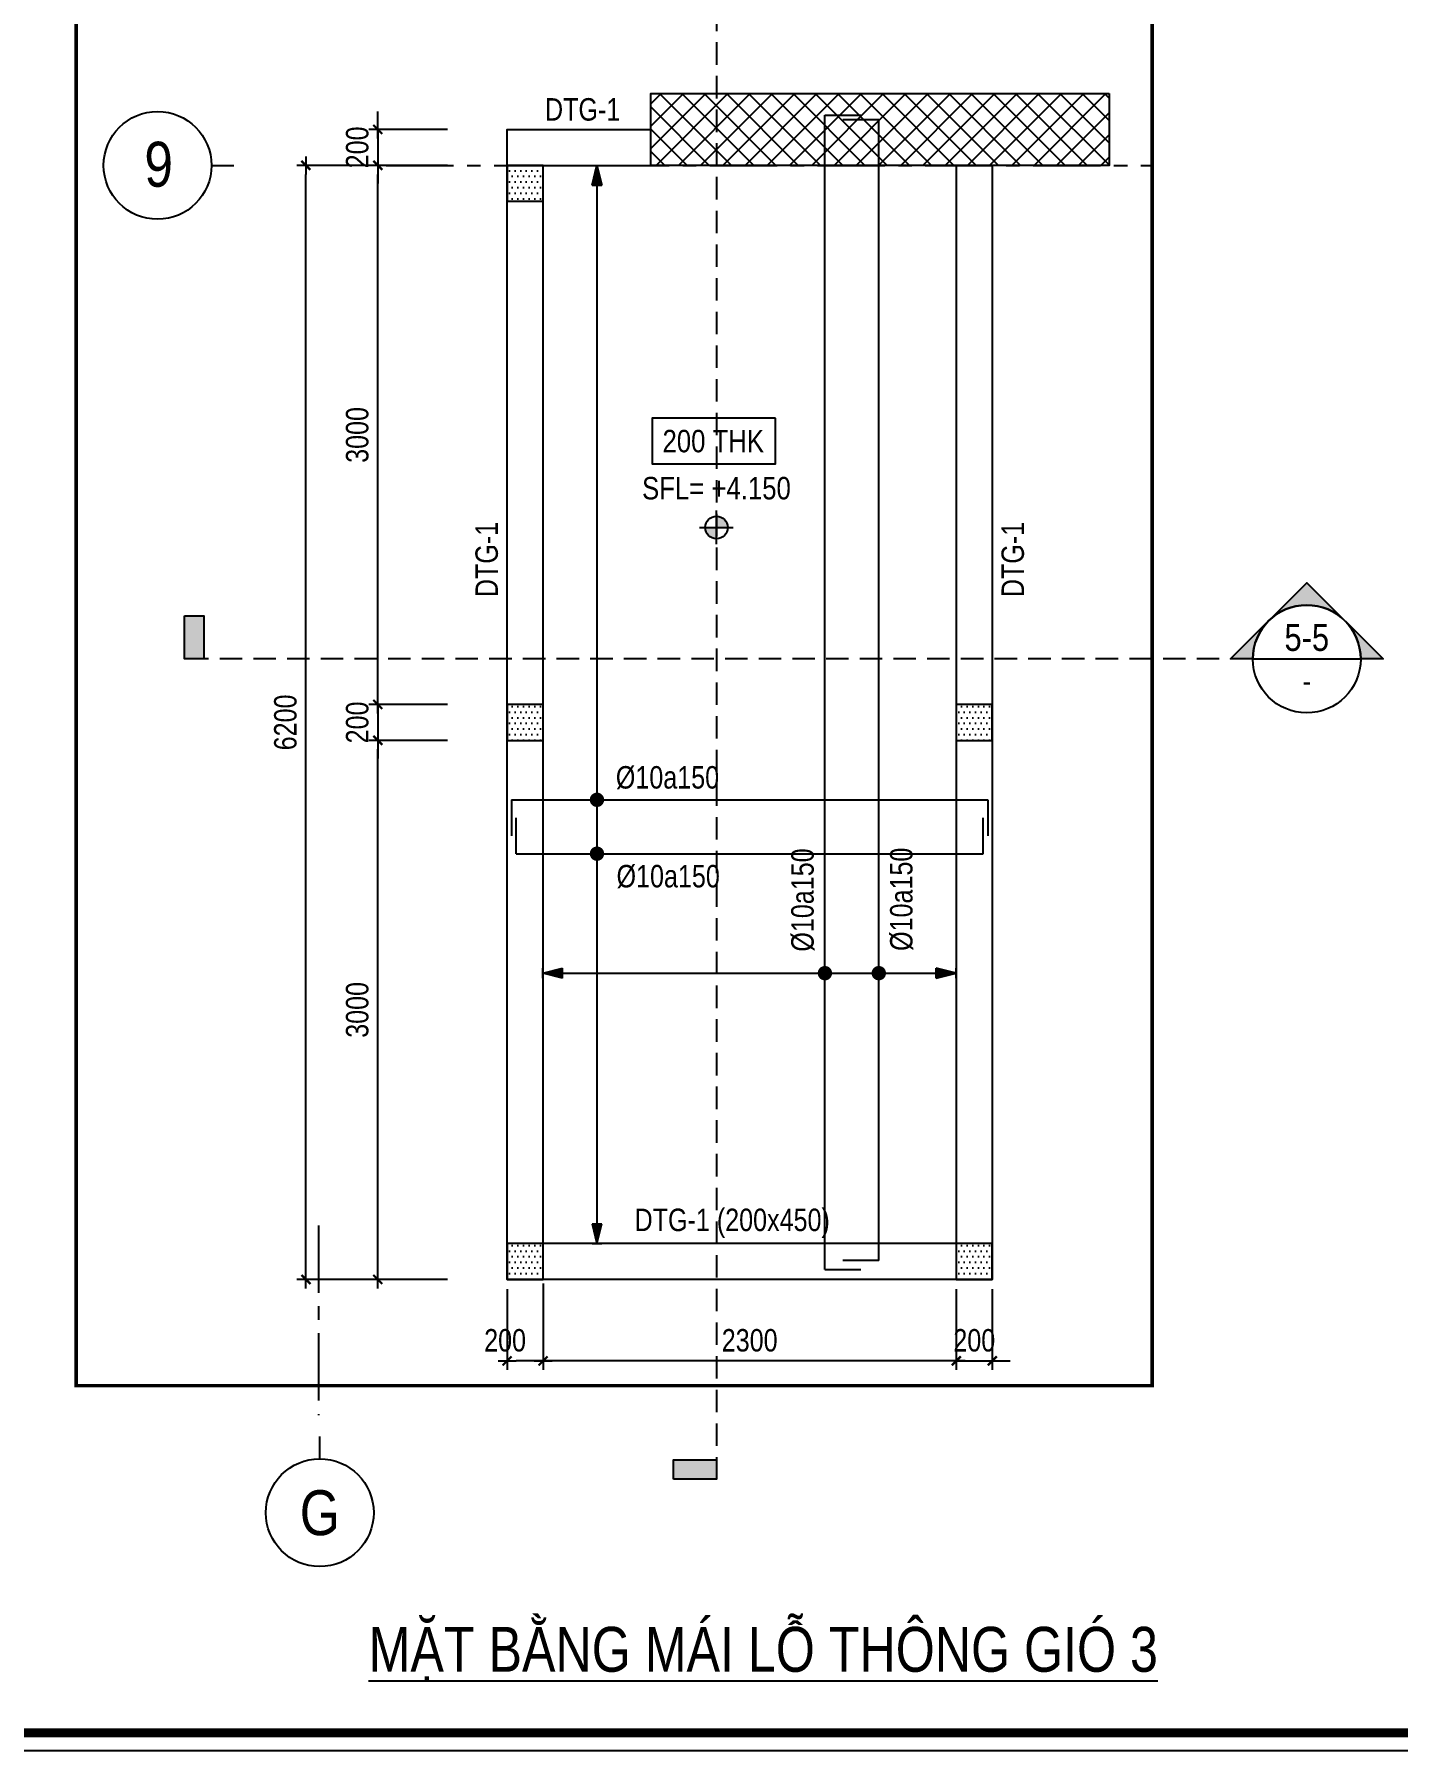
# Model space of a CAD drawing. Header units: millimetres. Extents: x -3582679 to -3542129, y 680309 to 797609.
# Drawn here: x -3574520 to -3566932, y 769409 to 778961 of the extents above; entities that cross this region are included whole.
import ezdxf
from ezdxf.enums import TextEntityAlignment as Align

# ---------------------------------------------------------------- set-up
doc = ezdxf.new("R2010")
doc.units = ezdxf.units.MM
doc.header["$LTSCALE"] = 100
doc.header["$MEASUREMENT"] = 0
for name, pattern in [('BLOCK A - CHI TIET THANG 4$0$HIDDEN', [0.375, 0.25, -0.125]), ('BLOCK B - CHI TIET THANG 5$0$$0$HIDDEN', [0.375, 0.25, -0.125]), ('CENTER', [2, 1.25, -0.25, 0.25, -0.25])]:
    doc.linetypes.add(name, pattern=pattern)
doc.layers.get('0').update_dxf_attribs({"lineweight": 9})
for name, color, linetype in [('01PM. TEXT A', 3, 'Continuous'), ('02PM. TEXT B', 4, 'Continuous'), ('03PM. TEXT C', 1, 'Continuous'), ('04PM. THIN', 7, 'Continuous'), ('05PM. FRAME', 4, 'Continuous'), ('07PM. WACO', 6, 'Continuous'), ('11PM. DIM', 2, 'Continuous'), ('12PM. GRID', 8, 'CENTER'), ('13PM. HATCH', 8, 'Continuous'), ('BLOCK A - CHI TIET THANG 4$0$Ky hieu Truc', 1, 'Continuous'), ('S-Hatch', 8, 'Continuous')]:
    doc.layers.add(name, color=color, linetype=linetype)
doc.styles.add('[PMDC2013]STYLE', font='arial.ttf', dxfattribs={"width": 0.8})
doc.styles.add('BLOCK A - CHI TIET THANG 1$0$VNI-HelveC', font='VHELVCN_0.TTF')
doc.styles.add('BLOCK A - CHI TIET THANG 4$0$VNI-HelveC', font='VHELVCN_0.TTF')
doc.styles.add('BLOCK B - CHI TIET THANG 5$0$$0$Title Block Bold', font='VHELVEB_0.TTF')
doc.styles.add('BLOCK B - CHI TIET THANG 5$0$VNI-HelveCB', font='VHELVCB_0.TTF')
doc.styles.add('ISOCP', font='Isocp.shx', dxfattribs={"bigfont": 'as_sym.shx'})
doc.styles.add('TB', font='arial.ttf', dxfattribs={"width": 0.8})
doc.styles.add('TTP-HelCon', font='VHELVCN_0.TTF')
doc.dimstyles.new('20', dxfattribs={"dimtxt": 250, "dimasz": 200, "dimexe": 250, "dimexo": 0, "dimgap": 100, "dimtad": 1, "dimdec": 0, "dimlfac": 0.2, "dimzin": 0, "dimdsep": 46, "dimtxsty": '[PMDC2013]STYLE', "dimblk": 'TICK', "dimcen": 0, "dimdle": 300, "dimclrd": 2, "dimclre": 2, "dimclrt": 4, "dimadec": 0, "dimazin": 0, "dimtfac": 0.004, "dimtdec": 0, "dimtix": 1, "dimtmove": 2, "dimatfit": 3, "dimldrblk": 'TICK', "dimfxl": 1, "dimtvp": 0.8, "dimtolj": 1, "dimtzin": 0, "dimarcsym": 0})
pattern_1 = [(0, (-47328.652, -16278.917), (15.625, 31.25), [0, -31.25])]
pattern_2 = [(0, (-47328.652, -13279.33), (15.625, 31.25), [0, -31.25])]

# ---------------------------------------------------------------- blocks, each defined once
blk = doc.blocks.new('CHG_XX_Khung ten')
blk.add_lwpolyline([(15, 579), (826, 579), (826, 15), (15, 15)], close=True)
at = {"color": 4, "linetype": 'Continuous', "const_width": 1}
blk.add_lwpolyline([(17, 577), (824, 577), (824, 17), (17, 17)], close=True, dxfattribs=at)
blk = doc.blocks.new('BLOCK A - CHI TIET THANG 4$0$HTT-Grid')
at = {"layer": '05PM. FRAME', "linetype": 'ByBlock', "lineweight": -2}
blk.add_line((0, -2.5), (0, 0), dxfattribs=at)
blk.add_circle((0, -8.5), 6, dxfattribs=at)
at = {"layer": '03PM. TEXT C', "linetype": 'ByBlock', "lineweight": -2, "style": 'BLOCK A - CHI TIET THANG 4$0$VNI-HelveC'}
blk.add_attdef('GRID', text='', height=5, dxfattribs=at).set_placement((0, -8.5), align=Align.MIDDLE)
blk = doc.blocks.new('TICK')
at = {"color": 0, "linetype": 'ByBlock'}
blk.add_line((1, 0), (-1, 0), dxfattribs=at)
at = {"color": 7, "linetype": 'ByBlock', "const_width": 0.25}
blk.add_lwpolyline([(-0.5, -0.5), (0.5, 0.5)], dxfattribs=at)
blk = doc.blocks.new('*D66')
at = {"layer": '11PM. DIM', "color": 2, "lineweight": -2, "ltscale": 0.3, "transparency": 16777216}
for p, q in [((-3572608.4, 778482.1), (-3572608.4, 778532.1)), ((-3572219.6, 778432.1), (-3572658.4, 778432.1)), ((-3572608.4, 778432.1), (-3572608.4, 778232.1)), ((-3572219.6, 778232.1), (-3572658.4, 778232.1)), ((-3572608.4, 778182.1), (-3572608.4, 778132.1))]:
    blk.add_line(p, q, dxfattribs=at)
at = {"layer": '11PM. DIM', "color": 2, "lineweight": -2, "ltscale": 0.3, "transparency": 16777216, "xscale": 50, "yscale": 50, "zscale": 50}
for p, rotation in [((-3572608.4, 778432.1), 270), ((-3572608.4, 778232.1), 90)]:
    blk.add_blockref('TICK', p, dxfattribs=dict(at, rotation=rotation))
at = {"layer": '11PM. DIM', "color": 4, "ltscale": 0.3, "transparency": 16777216, "insert": (-3572722.2, 778332.1), "char_height": 125, "attachment_point": 5, "rotation": 90, "style": '[PMDC2013]STYLE'}
blk.add_mtext('\\A1;200', dxfattribs=at)
blk = doc.blocks.new('*D67')
at = {"layer": '11PM. DIM', "color": 2, "lineweight": -2, "ltscale": 0.3, "transparency": 16777216}
for p, q in [((-3572608.4, 778232.1), (-3573058.4, 778232.1)), ((-3573008.4, 772081.7), (-3573008.4, 778182.1)), ((-3572537.9, 772031.7), (-3573058.4, 772031.7))]:
    blk.add_line(p, q, dxfattribs=at)
at = {"layer": '11PM. DIM', "color": 2, "lineweight": -2, "ltscale": 0.3, "transparency": 16777216, "xscale": 50, "yscale": 50, "zscale": 50}
for p, rotation in [((-3573008.4, 778232.1), 90), ((-3573008.4, 772031.7), 270)]:
    blk.add_blockref('TICK', p, dxfattribs=dict(at, rotation=rotation))
at = {"layer": '11PM. DIM', "color": 4, "ltscale": 0.3, "transparency": 16777216, "insert": (-3573122.2, 775131.9), "char_height": 125, "attachment_point": 5, "rotation": 90, "style": '[PMDC2013]STYLE'}
blk.add_mtext('\\A1;6200', dxfattribs=at)
blk = doc.blocks.new('*D64')
at = {"layer": '11PM. DIM', "color": 2, "lineweight": -2, "ltscale": 0.3, "transparency": 16777216}
for p, q in [((-3572219.6, 778232.1), (-3572658.4, 778232.1)), ((-3572608.4, 775281.7), (-3572608.4, 778182.1)), ((-3572219.6, 775231.7), (-3572658.4, 775231.7))]:
    blk.add_line(p, q, dxfattribs=at)
at = {"layer": '11PM. DIM', "color": 2, "lineweight": -2, "ltscale": 0.3, "transparency": 16777216, "xscale": 50, "yscale": 50, "zscale": 50}
for p, rotation in [((-3572608.4, 778232.1), 90), ((-3572608.4, 775231.7), 270)]:
    blk.add_blockref('TICK', p, dxfattribs=dict(at, rotation=rotation))
at = {"layer": '11PM. DIM', "color": 4, "ltscale": 0.3, "transparency": 16777216, "insert": (-3572722.3, 776731.9), "char_height": 125, "attachment_point": 5, "rotation": 90, "style": '[PMDC2013]STYLE'}
blk.add_mtext('\\A1;3000', dxfattribs=at)
blk = doc.blocks.new('*D65')
at = {"layer": '11PM. DIM', "color": 2, "lineweight": -2, "ltscale": 0.3, "transparency": 16777216}
for p, q in [((-3572608.4, 775281.7), (-3572608.4, 775331.7)), ((-3572219.6, 775231.7), (-3572658.4, 775231.7)), ((-3572608.4, 775231.7), (-3572608.4, 775031.7)), ((-3572219.6, 775031.7), (-3572658.4, 775031.7)), ((-3572608.4, 774981.7), (-3572608.4, 774931.7))]:
    blk.add_line(p, q, dxfattribs=at)
at = {"layer": '11PM. DIM', "color": 2, "lineweight": -2, "ltscale": 0.3, "transparency": 16777216, "xscale": 50, "yscale": 50, "zscale": 50}
for p, rotation in [((-3572608.4, 775231.7), 270), ((-3572608.4, 775031.7), 90)]:
    blk.add_blockref('TICK', p, dxfattribs=dict(at, rotation=rotation))
at = {"layer": '11PM. DIM', "color": 4, "ltscale": 0.3, "transparency": 16777216, "insert": (-3572722.2, 775131.7), "char_height": 125, "attachment_point": 5, "rotation": 90, "style": '[PMDC2013]STYLE'}
blk.add_mtext('\\A1;200', dxfattribs=at)
blk = doc.blocks.new('BLOCK A - CHI TIET THANG 1$0$13123123213')
at = {"linetype": 'ByBlock'}
h = blk.add_hatch(color=0, dxfattribs=at)
h.paths.add_polyline_path([(0, 1), (0, 0), (1, 0, 0.414214)])
h.paths.add_polyline_path([(0, 0), (-1, 0, 0.414214), (0, -1)])
at = {"color": 0, "linetype": 'ByBlock'}
for p, q in [((-1.5, 0), (1.5, 0)), ((0, -1.5), (0, 1.5))]:
    blk.add_line(p, q, dxfattribs=at)
blk.add_circle((0, 0), 1, dxfattribs=at)
at = {"color": 0, "linetype": 'ByBlock', "lineweight": -2, "style": 'BLOCK A - CHI TIET THANG 1$0$VNI-HelveC'}
for tag, p in [('TEXT1', (0, 10.5)), ('TEXT2', (0, 7)), ('TEXT3', (0, 3.5))]:
    blk.add_attdef(tag, text='', height=2, dxfattribs=at).set_placement(p, align=Align.MIDDLE_CENTER)
blk = doc.blocks.new('SLABTAG')
blk.add_lwpolyline([(5.76, 2.12), (-5.68, 2.12), (-5.68, -2.12), (5.76, -2.12)], close=True)
at = {"style": 'ISOCP'}
blk.add_attdef('SLABTTHK', text='', height=3, dxfattribs=at).set_placement((0, 0), align=Align.MIDDLE)
blk = doc.blocks.new('*U70')
at = {"layer": 'S-Hatch'}
h = blk.add_hatch(color=256, dxfattribs=at)
h.dxf.hatch_style = 1
h.paths.add_polyline_path([(-55, 7440), (55, 7440), (0, 7660)])
h = blk.add_hatch(color=256, dxfattribs=at)
h.dxf.hatch_style = 1
h.paths.add_polyline_path([(0, -4340), (55, -4120), (-55, -4120)])
at = {"linetype": 'ByBlock'}
for p, q in [((-900, 0), (-900, 400)), ((4300, 0), (4300, 400)), ((-900, 0), (4300, 0))]:
    blk.add_line(p, q, dxfattribs=at)
at = {"layer": 'S-Hatch'}
for p, q in [((-55, 7660), (55, 7660)), ((-55, 7440), (0, 7660)), ((0, 7660), (55, 7440)), ((-55, 7440), (55, 7440)), ((0, 7440), (0, -4120)), ((-55, -4120), (55, -4120)), ((-55, -4120), (0, -4340)), ((0, -4340), (55, -4120)), ((-55, -4340), (55, -4340))]:
    blk.add_line(p, q, dxfattribs=at)
at = {"layer": 'S-Hatch', "const_width": 80, "flags": 128}
blk.add_lwpolyline([(-40, 0, -1), (40, 0, -1)], format="xyb", close=True, dxfattribs=at)
at = {"layer": '02PM. TEXT B', "linetype": 'ByBlock', "style": 'TB', "width": 0.8, "flags": 8}
blk.add_attdef('1', text='', height=250, dxfattribs=at).set_placement((218, -250), align=Align.MIDDLE_LEFT)
blk = doc.blocks.new('*U71')
at = {"layer": 'S-Hatch'}
h = blk.add_hatch(color=256, dxfattribs=at)
h.dxf.hatch_style = 1
h.paths.add_polyline_path([(-55, 6840), (55, 6840), (0, 7060)])
h = blk.add_hatch(color=256, dxfattribs=at)
h.dxf.hatch_style = 1
h.paths.add_polyline_path([(0, -4940), (55, -4720), (-55, -4720)])
at = {"linetype": 'ByBlock'}
for p, q in [((-950, 0), (4350, 0)), ((-950, 0), (-950, -400)), ((4350, 0), (4350, -400))]:
    blk.add_line(p, q, dxfattribs=at)
at = {"layer": 'S-Hatch'}
for p, q in [((-55, 7060), (55, 7060)), ((-55, 6840), (0, 7060)), ((0, 7060), (55, 6840)), ((-55, 6840), (55, 6840)), ((0, 6840), (0, -4720)), ((-55, -4720), (55, -4720)), ((-55, -4720), (0, -4940)), ((0, -4940), (55, -4720)), ((-55, -4940), (55, -4940))]:
    blk.add_line(p, q, dxfattribs=at)
at = {"layer": 'S-Hatch', "const_width": 80, "flags": 128}
blk.add_lwpolyline([(-40, 0, 1), (40, 0, 1)], format="xyb", close=True, dxfattribs=at)
at = {"layer": '02PM. TEXT B', "linetype": 'ByBlock', "style": 'TB', "width": 0.8, "flags": 8}
blk.add_attdef('1', text='', height=250, dxfattribs=at).set_placement((210, 250), align=Align.MIDDLE_LEFT)
blk = doc.blocks.new('*U68')
at = {"layer": 'S-Hatch'}
h = blk.add_hatch(color=256, dxfattribs=at)
h.dxf.hatch_style = 1
h.paths.add_polyline_path([(-55, 3520), (55, 3520), (0, 3740)])
h = blk.add_hatch(color=256, dxfattribs=at)
h.dxf.hatch_style = 1
h.paths.add_polyline_path([(0, -860), (55, -640), (-55, -640)])
at = {"linetype": 'ByBlock'}
for p, q in [((-3200, 0), (-3200, 400)), ((9500, 0), (9500, 400)), ((-3200, 0), (9500, 0))]:
    blk.add_line(p, q, dxfattribs=at)
at = {"layer": 'S-Hatch'}
for p, q in [((-55, 3740), (55, 3740)), ((-55, 3520), (0, 3740)), ((0, 3740), (55, 3520)), ((-55, 3520), (55, 3520)), ((0, 3520), (0, -640)), ((-55, -640), (55, -640)), ((-55, -640), (0, -860)), ((0, -860), (55, -640)), ((-55, -860), (55, -860))]:
    blk.add_line(p, q, dxfattribs=at)
at = {"layer": 'S-Hatch', "const_width": 80, "flags": 128}
blk.add_lwpolyline([(-40, 0, -1), (40, 0, -1)], format="xyb", close=True, dxfattribs=at)
at = {"layer": '02PM. TEXT B', "linetype": 'ByBlock', "style": 'TB', "width": 0.8, "flags": 8}
blk.add_attdef('1', text='', height=250, dxfattribs=at).set_placement((248, -250), align=Align.MIDDLE_LEFT)
blk = doc.blocks.new('*U69')
at = {"layer": 'S-Hatch'}
h = blk.add_hatch(color=256, dxfattribs=at)
h.dxf.hatch_style = 1
h.paths.add_polyline_path([(-55, 2920), (55, 2920), (0, 3140)])
h = blk.add_hatch(color=256, dxfattribs=at)
h.dxf.hatch_style = 1
h.paths.add_polyline_path([(0, -1460), (55, -1240), (-55, -1240)])
at = {"linetype": 'ByBlock'}
for p, q in [((-3300, 0), (9550, 0)), ((-3300, 0), (-3300, -400)), ((9550, 0), (9550, -400))]:
    blk.add_line(p, q, dxfattribs=at)
at = {"layer": 'S-Hatch'}
for p, q in [((-55, 3140), (55, 3140)), ((-55, 2920), (0, 3140)), ((0, 3140), (55, 2920)), ((-55, 2920), (55, 2920)), ((0, 2920), (0, -1240)), ((-55, -1240), (55, -1240)), ((-55, -1240), (0, -1460)), ((0, -1460), (55, -1240)), ((-55, -1460), (55, -1460))]:
    blk.add_line(p, q, dxfattribs=at)
at = {"layer": 'S-Hatch', "const_width": 80, "flags": 128}
blk.add_lwpolyline([(-40, 0, 1), (40, 0, 1)], format="xyb", close=True, dxfattribs=at)
at = {"layer": '02PM. TEXT B', "linetype": 'ByBlock', "style": 'TB', "width": 0.8, "flags": 8}
blk.add_attdef('1', text='', height=250, dxfattribs=at).set_placement((240, 250), align=Align.MIDDLE_LEFT)
blk = doc.blocks.new('*U201')
h = blk.add_hatch(color=256)
edge = h.paths.add_edge_path()
edge.add_line((-600, 0), (-849, 0))
edge.add_line((-849, 0), (0, 849))
edge.add_line((0, 849), (849, 0))
edge.add_line((849, 0), (600, 0))
edge.add_arc((0, 0), 600, 360, 540)
blk.add_hatch(color=256).paths.add_polyline_path([(-12492, 480), (-12277, 480), (-12277, 0), (-12492, 0)])
at = {"linetype": 'BLOCK B - CHI TIET THANG 5$0$$0$HIDDEN', "ltscale": 10}
blk.add_line((-600, 0), (-12492, 0), dxfattribs=at)
blk.add_line((-600, 0), (600, 0))
blk.add_lwpolyline([(-600, 0), (-849, 0), (0, 849), (849, 0), (600, 0, 1)], format="xyb", close=True)
blk.add_lwpolyline([(-12492, 480), (-12277, 480), (-12277, 0), (-12492, 0)], close=True)
blk.add_circle((0, 0), 600)
at = {"style": 'BLOCK B - CHI TIET THANG 5$0$$0$Title Block Bold', "flags": 8}
blk.add_attdef('VIEWNUMBER', text='', height=300, dxfattribs=at).set_placement((0, 0), align=Align.BOTTOM_CENTER)
blk.add_attdef('DRAWINGREFERENCE', text='', height=250, dxfattribs=at).set_placement((0, -120), align=Align.TOP_CENTER)
blk = doc.blocks.new('*U78')
h = blk.add_hatch(color=256)
edge = h.paths.add_edge_path()
edge.add_line((0, -600), (0, -849))
edge.add_line((0, -849), (-849, 0))
edge.add_line((-849, 0), (0, 849))
edge.add_line((0, 849), (0, 600))
edge.add_arc((0, 0), 600, 90, 270)
blk.add_hatch(color=256).paths.add_polyline_path([(-480, -17720), (-480, -17506), (0, -17506), (0, -17720)])
blk.add_line((-600, 0), (600, 0))
at = {"linetype": 'BLOCK B - CHI TIET THANG 5$0$$0$HIDDEN', "ltscale": 10}
blk.add_line((0, -600), (0, -17720), dxfattribs=at)
blk.add_lwpolyline([(0, -600), (0, -849), (-849, 0), (0, 849), (0, 600, 1)], format="xyb", close=True)
blk.add_lwpolyline([(-480, -17720), (-480, -17506), (0, -17506), (0, -17720)], close=True)
blk.add_circle((0, 0), 600)
at = {"style": 'BLOCK B - CHI TIET THANG 5$0$$0$Title Block Bold', "flags": 8}
blk.add_attdef('VIEWNUMBER', text='', height=300, dxfattribs=at).set_placement((0, 0), align=Align.BOTTOM_CENTER)
blk.add_attdef('DRAWINGREFERENCE', text='', height=250, dxfattribs=at).set_placement((0, -120), align=Align.TOP_CENTER)
blk = doc.blocks.new('*D207')
at = {"layer": '11PM. DIM', "color": 2, "lineweight": -2, "ltscale": 0.3, "transparency": 16777216}
for p, q in [((-3571888.7, 771978.4), (-3571888.7, 771528.4)), ((-3571688.7, 771978.4), (-3571688.7, 771528.4)), ((-3571738.7, 771578.4), (-3571838.7, 771578.4))]:
    blk.add_line(p, q, dxfattribs=at)
at = {"layer": '11PM. DIM', "color": 2, "lineweight": -2, "ltscale": 0.3, "transparency": 16777216, "xscale": 50, "yscale": 50, "zscale": 50, "rotation": 180}
blk.add_blockref('TICK', (-3571888.7, 771578.4), dxfattribs=at)
at = {"layer": '11PM. DIM', "color": 2, "lineweight": -2, "ltscale": 0.3, "transparency": 16777216, "xscale": 50, "yscale": 50, "zscale": 50}
blk.add_blockref('TICK', (-3571688.7, 771578.4), dxfattribs=at)
at = {"layer": '11PM. DIM', "color": 4, "ltscale": 0.3, "transparency": 16777216, "insert": (-3571899.9, 771692.2), "char_height": 125, "attachment_point": 5, "style": '[PMDC2013]STYLE'}
blk.add_mtext('\\A1;200', dxfattribs=at)
blk = doc.blocks.new('*D208')
at = {"layer": '11PM. DIM', "color": 2, "lineweight": -2, "ltscale": 0.3, "transparency": 16777216}
for p, q in [((-3571688.7, 772008.9), (-3571688.7, 771528.4)), ((-3569388.7, 771978.4), (-3569388.7, 771528.4)), ((-3569438.7, 771578.4), (-3571638.7, 771578.4))]:
    blk.add_line(p, q, dxfattribs=at)
at = {"layer": '11PM. DIM', "color": 2, "lineweight": -2, "ltscale": 0.3, "transparency": 16777216, "xscale": 50, "yscale": 50, "zscale": 50, "rotation": 180}
blk.add_blockref('TICK', (-3571688.7, 771578.4), dxfattribs=at)
at = {"layer": '11PM. DIM', "color": 2, "lineweight": -2, "ltscale": 0.3, "transparency": 16777216, "xscale": 50, "yscale": 50, "zscale": 50}
blk.add_blockref('TICK', (-3569388.7, 771578.4), dxfattribs=at)
at = {"layer": '11PM. DIM', "color": 4, "ltscale": 0.3, "transparency": 16777216, "insert": (-3570538.7, 771692.3), "char_height": 125, "attachment_point": 5, "style": '[PMDC2013]STYLE'}
blk.add_mtext('\\A1;2300', dxfattribs=at)
blk = doc.blocks.new('*D209')
at = {"layer": '11PM. DIM', "color": 2, "lineweight": -2, "ltscale": 0.3, "transparency": 16777216}
for p, q in [((-3569388.7, 771978.4), (-3569388.7, 771528.4)), ((-3569188.7, 771978.4), (-3569188.7, 771528.4)), ((-3569438.7, 771578.4), (-3569488.7, 771578.4)), ((-3569388.7, 771578.4), (-3569188.7, 771578.4)), ((-3569138.7, 771578.4), (-3569088.7, 771578.4))]:
    blk.add_line(p, q, dxfattribs=at)
at = {"layer": '11PM. DIM', "color": 2, "lineweight": -2, "ltscale": 0.3, "transparency": 16777216, "xscale": 50, "yscale": 50, "zscale": 50}
blk.add_blockref('TICK', (-3569388.7, 771578.4), dxfattribs=at)
at = {"layer": '11PM. DIM', "color": 2, "lineweight": -2, "ltscale": 0.3, "transparency": 16777216, "xscale": 50, "yscale": 50, "zscale": 50, "rotation": 180}
blk.add_blockref('TICK', (-3569188.7, 771578.4), dxfattribs=at)
at = {"layer": '11PM. DIM', "color": 4, "ltscale": 0.3, "transparency": 16777216, "insert": (-3569288.7, 771692.2), "char_height": 125, "attachment_point": 5, "style": '[PMDC2013]STYLE'}
blk.add_mtext('\\A1;200', dxfattribs=at)
blk = doc.blocks.new('*D210')
at = {"layer": '11PM. DIM', "color": 2, "lineweight": -2, "ltscale": 0.3, "transparency": 16777216}
for p, q in [((-3572219.6, 775032.1), (-3572658.4, 775032.1)), ((-3572608.4, 772081.7), (-3572608.4, 774982.1)), ((-3572219.6, 772031.7), (-3572658.4, 772031.7))]:
    blk.add_line(p, q, dxfattribs=at)
at = {"layer": '11PM. DIM', "color": 2, "lineweight": -2, "ltscale": 0.3, "transparency": 16777216, "xscale": 50, "yscale": 50, "zscale": 50}
for p, rotation in [((-3572608.4, 775032.1), 90), ((-3572608.4, 772031.7), 270)]:
    blk.add_blockref('TICK', p, dxfattribs=dict(at, rotation=rotation))
at = {"layer": '11PM. DIM', "color": 4, "ltscale": 0.3, "transparency": 16777216, "insert": (-3572722.3, 773531.9), "char_height": 125, "attachment_point": 5, "rotation": 90, "style": '[PMDC2013]STYLE'}
blk.add_mtext('\\A1;3000', dxfattribs=at)

msp = doc.modelspace()

# ---------------------------------------------------------------- block references
at = {"layer": '04PM. THIN', "xscale": 50, "yscale": 50, "zscale": 50}
msp.add_blockref('CHG_XX_Khung ten', (-3583429.2, 768659.1), dxfattribs=at)

# ---------------------------------------------------------------- next in the draw order: hatches: boundary and pattern name
at = {"layer": '13PM. HATCH'}
h = msp.add_hatch(dxfattribs=at)
h.set_pattern_fill('ANSI37', color=256, scale=700, style=0)
h.set_pattern_definition([(45, (-39452.28, -14878.92), (-61.8718434, 61.8718434), []), (135, (-39452.28, -14878.92), (-61.8718434, -61.8718434), [])])
h.paths.add_polyline_path([(-3571088.7, 778632.1), (-3571088.7, 778232.1), (-3568538.7, 778232.1), (-3568538.7, 778632.1)])
h = msp.add_hatch(dxfattribs=at)
h.set_pattern_fill('DOTS', color=256, scale=500, style=0)
h.set_pattern_definition([(0, (-47328.652, -15078.917), (15.625, 31.25), [0, -31.25])])
h.paths.add_polyline_path([(-3571888.7, 778032.1), (-3571688.7, 778032.1), (-3571688.7, 778232.1), (-3571888.7, 778232.1)])
h = msp.add_hatch(dxfattribs=at)
h.set_pattern_fill('DOTS', color=256, scale=500, style=0)
h.set_pattern_definition(pattern_2)
h.paths.add_polyline_path([(-3571888.7, 775031.7), (-3571688.7, 775031.7), (-3571688.7, 775231.7), (-3571888.7, 775231.7)])
h = msp.add_hatch(dxfattribs=at)
h.set_pattern_fill('DOTS', color=256, scale=500, style=0)
h.set_pattern_definition(pattern_2)
h.paths.add_polyline_path([(-3569388.7, 775031.7), (-3569188.7, 775031.7), (-3569188.7, 775231.7), (-3569388.7, 775231.7)])
h = msp.add_hatch(dxfattribs=at)
h.set_pattern_fill('DOTS', color=256, scale=500, style=0)
h.set_pattern_definition(pattern_1)
h.paths.add_polyline_path([(-3571888.7, 772032.1), (-3571688.7, 772032.1), (-3571688.7, 772232.1), (-3571888.7, 772232.1)])
h = msp.add_hatch(dxfattribs=at)
h.set_pattern_fill('DOTS', color=256, scale=500, style=0)
h.set_pattern_definition(pattern_1)
h.paths.add_polyline_path([(-3569388.7, 772032.1), (-3569188.7, 772032.1), (-3569188.7, 772232.1), (-3569388.7, 772232.1)])

# ---------------------------------------------------------------- next in the draw order: linework, layer by layer
at = {"linetype": 'BLOCK A - CHI TIET THANG 4$0$HIDDEN', "ltscale": 10, "const_width": 20}
msp.add_lwpolyline([(-3574286.8, 779153.4), (-3568298.7, 779153.4), (-3568298.7, 771440.6), (-3574286.8, 771440.6)], close=True, dxfattribs=at)
at = {"layer": '05PM. FRAME', "ltscale": 0.25}
for points in [[(-3569188.7, 778232.1), (-3569188.7, 772032.1), (-3571888.7, 772032.1), (-3571888.7, 778432.1), (-3571088.7, 778432.1)], [(-3569388.7, 778232.1), (-3569388.7, 772232.1), (-3571688.7, 772232.1), (-3571688.7, 778232.1), (-3571088.7, 778232.1)]]:
    msp.add_lwpolyline(points, dxfattribs=at)
at = {"layer": '07PM. WACO'}
for points in [[(-3568538.7, 778632.1), (-3568538.7, 778232.1), (-3571088.7, 778232.1), (-3571088.7, 778632.1)], [(-3571888.7, 778032.1), (-3571688.7, 778032.1), (-3571688.7, 778232.1), (-3571888.7, 778232.1)], [(-3571888.7, 775031.7), (-3571688.7, 775031.7), (-3571688.7, 775231.7), (-3571888.7, 775231.7)], [(-3569388.7, 775031.7), (-3569188.7, 775031.7), (-3569188.7, 775231.7), (-3569388.7, 775231.7)], [(-3571888.7, 772032.1), (-3571688.7, 772032.1), (-3571688.7, 772232.1), (-3571888.7, 772232.1)], [(-3569388.7, 772032.1), (-3569188.7, 772032.1), (-3569188.7, 772232.1), (-3569388.7, 772232.1)]]:
    msp.add_lwpolyline(points, close=True, dxfattribs=at)
at = {"layer": '12PM. GRID', "ltscale": 3}
for p, q in [((-3572561.3, 778232.1), (-3568298.7, 778232.1)), ((-3572938.7, 772332.1), (-3572938.7, 771277))]:
    msp.add_line(p, q, dxfattribs=at)

# ---------------------------------------------------------------- next in the draw order: block references
at = {"layer": '02PM. TEXT B'}
ref = msp.add_blockref('SLABTAG', (-3570741.3, 776697.7), dxfattribs=dict(at, xscale=60, yscale=60, zscale=60))
ref.add_attrib('SLABTTHK', '200 THK', dxfattribs={"layer": '0', "height": 125, "style": 'TTP-HelCon'}).set_placement((-3570741.3, 776697.7), align=Align.MIDDLE)
ref = msp.add_blockref('BLOCK A - CHI TIET THANG 1$0$13123123213', (-3570723.7, 776216.8), dxfattribs=dict(at, xscale=62.5, yscale=62.5, zscale=62.5))
ref.add_attrib('TEXT3', 'SFL= +4.150', dxfattribs={"layer": '0', "color": 0, "linetype": 'ByBlock', "lineweight": -2, "height": 125, "style": 'BLOCK A - CHI TIET THANG 1$0$VNI-HelveC'}).set_placement((-3570723.7, 776435.6), align=Align.MIDDLE_CENTER)
at = {"layer": '07PM. WACO'}
ref = msp.add_blockref('*U78', (-3570723.5, 779779.9), dxfattribs=dict(at, xscale=0.5, yscale=0.5, zscale=0.5))
ref.add_attrib('VIEWNUMBER', '6-6', dxfattribs={"layer": '0', "height": 150, "style": 'BLOCK B - CHI TIET THANG 5$0$VNI-HelveCB'}).set_placement((-3570723.5, 779779.9), align=Align.BOTTOM_CENTER)
ref.add_attrib('DRAWINGREFERENCE', '-', dxfattribs={"layer": '0', "height": 125, "style": 'BLOCK B - CHI TIET THANG 5$0$VNI-HelveCB'}).set_placement((-3570723.5, 779719.9), align=Align.TOP_CENTER)
at = {"layer": '07PM. WACO', "linetype": 'ByBlock'}
ref = msp.add_blockref('*U69', (-3570120.1, 773736.3), dxfattribs=dict(at, xscale=0.5, yscale=0.5, zscale=0.5, rotation=90))
ref.add_attrib('1', '%%c10a150', dxfattribs={"layer": '02PM. TEXT B', "linetype": 'ByBlock', "height": 125, "rotation": 90, "style": 'TB', "width": 0.8}).set_placement((-3570245.1, 773856.1), align=Align.MIDDLE_LEFT)
ref = msp.add_blockref('*U68', (-3569820.1, 773736.3), dxfattribs=dict(at, xscale=0.5, yscale=0.5, zscale=0.5, rotation=90))
ref.add_attrib('1', '%%c10a150', dxfattribs={"layer": '02PM. TEXT B', "linetype": 'ByBlock', "height": 125, "rotation": 90, "style": 'TB', "width": 0.8}).set_placement((-3569695.1, 773860.1), align=Align.MIDDLE_LEFT)
ref = msp.add_blockref('*U71', (-3571388.6, 774701.2), dxfattribs=dict(at, xscale=0.5, yscale=0.5, zscale=0.5))
ref.add_attrib('1', '%%c10a150', dxfattribs={"layer": '02PM. TEXT B', "linetype": 'ByBlock', "height": 125, "style": 'TB', "width": 0.8}).set_placement((-3571283.6, 774826.2), align=Align.MIDDLE_LEFT)
ref = msp.add_blockref('*U70', (-3571388.6, 774401.2), dxfattribs=dict(at, xscale=0.5, yscale=0.5, zscale=0.5))
ref.add_attrib('1', '%%c10a150', dxfattribs={"layer": '02PM. TEXT B', "linetype": 'ByBlock', "height": 125, "style": 'TB', "width": 0.8}).set_placement((-3571279.6, 774276.2), align=Align.MIDDLE_LEFT)
at = {"layer": '07PM. WACO'}
ref = msp.add_blockref('*U201', (-3567438.3, 775484.9), dxfattribs=dict(at, xscale=0.5, yscale=0.5, zscale=0.5))
ref.add_attrib('VIEWNUMBER', '5-5', dxfattribs={"layer": '0', "height": 150, "style": 'BLOCK B - CHI TIET THANG 5$0$VNI-HelveCB'}).set_placement((-3567438.3, 775484.9), align=Align.BOTTOM_CENTER)
ref.add_attrib('DRAWINGREFERENCE', '-', dxfattribs={"layer": '0', "height": 125, "style": 'BLOCK B - CHI TIET THANG 5$0$VNI-HelveCB'}).set_placement((-3567438.3, 775424.9), align=Align.TOP_CENTER)
at = {"layer": 'BLOCK A - CHI TIET THANG 4$0$Ky hieu Truc'}
ref = msp.add_blockref('BLOCK A - CHI TIET THANG 4$0$HTT-Grid', (-3573409.1, 778232.1), dxfattribs=dict(at, xscale=50.00000000000003, yscale=50.00000000000003, zscale=50.00000000000003, rotation=270))
ref.add_attrib('GRID', '9', dxfattribs={"layer": '0', "linetype": 'ByBlock', "lineweight": -2, "height": 250, "style": 'BLOCK A - CHI TIET THANG 4$0$VNI-HelveC'}).set_placement((-3573827.8, 778238.5), align=Align.MIDDLE)
ref = msp.add_blockref('BLOCK A - CHI TIET THANG 4$0$HTT-Grid', (-3572931.3, 771158.5), dxfattribs=dict(at, xscale=50, yscale=50, zscale=50))
ref.add_attrib('GRID', 'G', dxfattribs={"layer": '0', "linetype": 'ByBlock', "lineweight": -2, "height": 250, "style": 'BLOCK A - CHI TIET THANG 4$0$VNI-HelveC'}).set_placement((-3572931.3, 770733.5), align=Align.MIDDLE)

# ---------------------------------------------------------------- next in the draw order: texts
at = {"layer": '01PM. TEXT A', "style": '[PMDC2013]STYLE', "width": 0.8}
for s, p in [('DTG-1', (-3571677.9, 778481.2, 0)), ('DTG-1 (200x450)', (-3571179.4, 772300.8, 0))]:
    msp.add_text(s, height=125, dxfattribs=at).set_placement(p)
for p in [(-3571940.1, 775829.1, 0), (-3569012.3, 775829.1, 0)]:
    msp.add_text('DTG-1', height=125, rotation=90, dxfattribs=at).set_placement(p)
msp.add_text('%%UMẶT BẰNG MÁI LỖ THÔNG GIÓ 3', height=250, dxfattribs=at).set_placement((-3570463.1, 769848.2), align=Align.CENTER)

# ---------------------------------------------------------------- next in the draw order: dimensions: what is measured, and where the dimension line sits
at = {"layer": '11PM. DIM', "ltscale": 0.3}
for base, p1, p2, angle, picture, middle in [((-3572608.4, 778232.1), (-3572219.6, 778432.1), (-3572219.6, 778232.1), 270, '*D66', (-3572722.2, 778332.1)), ((-3573008.4, 778232.1), (-3572537.9, 772031.7), (-3572608.4, 778232.1), 90, '*D67', (-3573122.2, 775131.9)), ((-3572608.4, 778232.1), (-3572219.6, 775231.7), (-3572219.6, 778232.1), 90, '*D64', (-3572722.3, 776731.9)), ((-3572608.4, 775031.7), (-3572219.6, 775231.7), (-3572219.6, 775031.7), 270, '*D65', (-3572722.2, 775131.7)), ((-3572608.4, 775032.1), (-3572219.6, 772031.7), (-3572219.6, 775032.1), 90, '*D210', (-3572722.3, 773531.9)), ((-3571688.7, 771578.4), (-3569388.7, 771978.4), (-3571688.7, 772008.9), 180, '*D208', (-3570538.7, 771692.3))]:
    dim = msp.add_linear_dim(base=base, p1=p1, p2=p2, angle=angle, dimstyle='20', override={"dimscale": 0.5, "dimasz": 100, "dimexe": 100, "dimlfac": 1, "dimdle": 100}, dxfattribs=at)
    dim.commit()
    dim.dimension.update_dxf_attribs({"geometry": picture, "text_midpoint": middle})
dim = msp.add_linear_dim(base=(-3571888.7, 771578.4), p1=(-3571688.7, 771978.4), p2=(-3571888.7, 771978.4), angle=180, dimstyle='20', override={"dimscale": 0.5, "dimasz": 100, "dimexe": 100, "dimlfac": 1, "dimdle": 100}, dxfattribs=at)
dim.commit()
dim.dimension.update_dxf_attribs({"geometry": '*D207', "text_midpoint": (-3571899.9, 771692.2), "dimtype": 160})
dim = msp.add_linear_dim(base=(-3569188.7, 771578.4), p1=(-3569388.7, 771978.4), p2=(-3569188.7, 771978.4), dimstyle='20', override={"dimscale": 0.5, "dimasz": 100, "dimexe": 100, "dimlfac": 1, "dimdle": 100}, dxfattribs=at)
dim.commit()
dim.dimension.update_dxf_attribs({"geometry": '*D209', "text_midpoint": (-3569288.7, 771692.2)})

doc.saveas('drawing.dxf')
